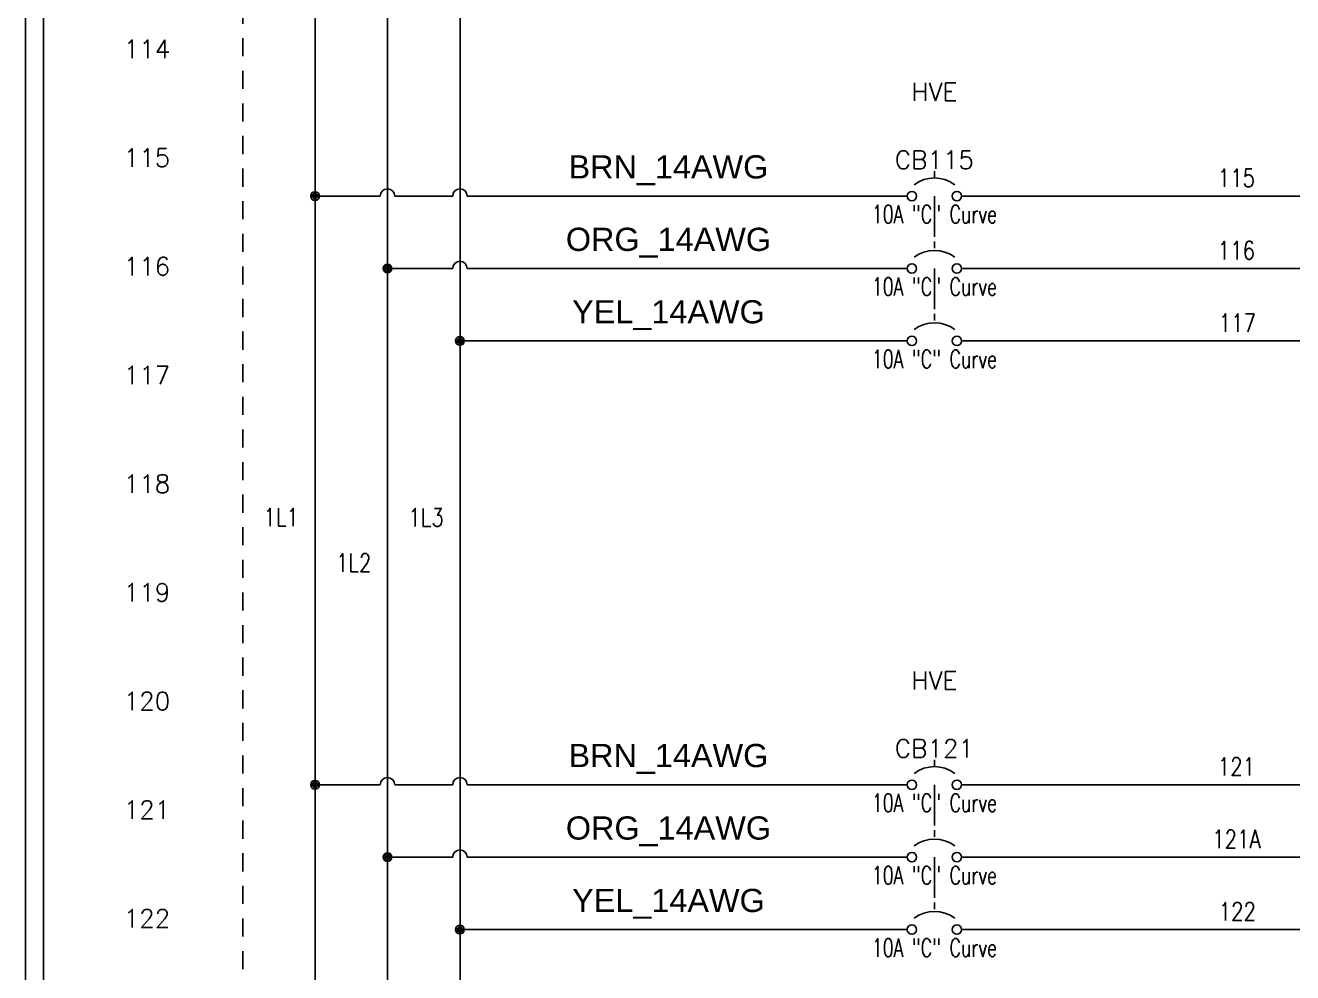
# Model space of a CAD drawing. Header units: inches. Extents: x 0 to 34.2, y 0 to 22.
# Drawn here: x 0 to 8.74, y 4.38 to 10.91 of the extents above; entities that cross this region are included whole.
import ezdxf
from ezdxf.enums import TextEntityAlignment as Align

# ---------------------------------------------------------------- set-up
doc = ezdxf.new("R2010")
doc.units = ezdxf.units.IN
doc.header["$MEASUREMENT"] = 0
doc.linetypes.add('HIDDEN2', pattern=[0.1875, 0.125, -0.0625])
for name, color, linetype in [('BRN_12AWG', 44, 'Continuous'), ('BRN_14AWG', 44, 'Continuous'), ('BRN_6AWG', 44, 'Continuous'), ('GRN_6AWG', 3, 'Continuous'), ('LINK', 9, 'Continuous'), ('LOC', 8, 'Continuous'), ('MISC', 7, 'Continuous'), ('ORG_12AWG', 40, 'Continuous'), ('ORG_14AWG', 40, 'Continuous'), ('ORG_6AWG', 40, 'Continuous'), ('SYMS', 7, 'Continuous'), ('TAGS', 1, 'Continuous'), ('WIRENO', 3, 'Continuous'), ('YEL_12AWG', 2, 'Continuous'), ('YEL_14AWG', 2, 'Continuous'), ('YEL_6AWG', 2, 'Continuous')]:
    doc.layers.add(name, color=color, linetype=linetype)
doc.styles.add('Fields', font='simplex.shx', dxfattribs={"height": 0.185})
doc.styles.get("Standard").update_dxf_attribs({"font": 'arial.ttf'})
doc.styles.add('WD', font='romans.shx', dxfattribs={"height": 0.185})

# ---------------------------------------------------------------- blocks, each defined once
blk = doc.blocks.new('RG_Master_Ver_4_2_2')
at = {"color": 3}
blk.add_line((0.125, 21.7336), (0.125, 0.1939), dxfattribs=at)
blk.add_lwpolyline([(0, -0.044), (34.25, -0.044), (34.25, 21.956), (0, 21.956)], close=True, dxfattribs=at)
at = {"style": 'Fields'}
for tag, p in [('DESCRIPTION_3', (13.1158, 1.307)), ('DRN_3', (15.4724, 1.307)), ('CHK_3', (16.5293, 1.307)), ('APP_3', (17.5522, 1.307)), ('DATE_3', (18.8294, 1.307)), ('CUSTOMER', (28.9966, 1.2135)), ('DRAWING_DESC', (32.2295, 1.2455)), ('DESCRIPTION_2', (13.1158, 0.9513)), ('DRN_2', (15.4724, 0.9513)), ('CHK_2', (16.5293, 0.9513)), ('APP_2', (17.5522, 0.9513)), ('DATE_2', (18.8294, 0.9513)), ('SIZE', (30.7145, 0.8944)), ('DRAWING_#', (32.125, 0.8944)), ('REV', (33.5429, 0.8944)), ('DESCRIPTION_1', (13.1158, 0.5956)), ('DRN_1', (15.4724, 0.5956)), ('CHK_1', (16.5293, 0.5956)), ('APP_1', (17.5522, 0.5956)), ('DATE_1', (18.8294, 0.5956)), ('PROJECT_#', (28.9813, 0.5809)), ('DRN_BY', (30.875, 0.5245)), ('CHK_BY', (31.7615, 0.5245)), ('APP_BY', (32.75, 0.5245)), ('SCALE', (33.6518, 0.5245)), ('PROJECT_NAME', (29.021, 0.1759)), ('SHEETNUM', (32.7527, 0.1759)), ('TTL_SHTS', (33.5471, 0.1759))]:
    blk.add_attdef(tag, text='', height=0.125, dxfattribs=at).set_placement(p, align=Align.CENTER)
at = {"style": 'Fields', "flags": 9}
blk.add_attdef('WD_TB', (9.9529, 0.1939), '', height=0.0638, dxfattribs=at)
blk = doc.blocks.new('HCB1')
blk.add_line((0, 0.1727), (0, 0.1265))
for centre in [(-0.1553, 0), (0.1553, 0)]:
    blk.add_circle(centre, 0.0322)
blk.add_arc((0, -0.1094), 0.2344, 53.1301, 126.8699)
at = {"style": 'WD', "width": 0.7}
for tag, p in [('INST', (0, 0.8258)), ('LOC', (0, 0.6562)), ('DESC1', (0, 0.5)), ('DESC2', (0, 0.3438)), ('RATING1', (0, -0.1875)), ('XREF', (0, -0.3438))]:
    blk.add_attdef(tag, text='', height=0.125, dxfattribs=at).set_placement(p, align=Align.CENTER)
at = {"style": 'WD'}
blk.add_attdef('TAG1', text='', height=0.125, dxfattribs=at).set_placement((0, 0.1875), align=Align.CENTER)
for tag, p in [('X2LINK', (0, 0.2188)), ('X8LINK', (0, 0))]:
    blk.add_attdef(tag, p, '', height=0.01, dxfattribs=at)
for tag, p, height, flags in [('CONTACT', (0.2047, 0.1326), 0.01, 9), ('FAMILY', (0.2047, 0.1523), 0.01, 9), ('X4TERM01', (-0.1875, 0), 0.0125, 1), ('X1TERM02', (0.1875, 0), 0.0125, 1)]:
    blk.add_attdef(tag, p, '', height=height, dxfattribs=dict(at, flags=flags))
at = {"linetype": 'Continuous', "style": 'WD', "flags": 9}
for tag, p in [('MFG', (0.2278, 0.0887)), ('CAT', (0.2297, 0.1082)), ('ASSYCODE', (0.2188, 0.0625))]:
    blk.add_attdef(tag, text='', height=0.01, dxfattribs=at).set_placement(p, align=Align.CENTER)
at = {"linetype": 'Continuous', "style": 'WD', "flags": 8}
blk.add_attdef('TERM01', text='', height=0.125, dxfattribs=at).set_placement((-0.25, -0.0314), align=Align.TOP_RIGHT)
blk.add_attdef('TERM02', text='', height=0.125, dxfattribs=at).set_placement((0.25, -0.0314), align=Align.TOP_LEFT)
blk = doc.blocks.new('HCB2')
at = {"linetype": 'HIDDEN2'}
blk.add_line((0, 0.1868), (0, 0.1406), dxfattribs=at)
for centre in [(-0.1553, 0), (0.1553, 0)]:
    blk.add_circle(centre, 0.0322)
blk.add_arc((0, -0.1094), 0.2344, 53.1301, 126.8699)
at = {"style": 'WD', "width": 0.7}
for tag, p in [('INST', (0, 0.8625)), ('LOC', (0, 0.6929)), ('DESC1', (0, 0.5367)), ('DESC2', (0, 0.3804)), ('RATING1', (0, -0.1875)), ('XREF', (0, -0.3438))]:
    blk.add_attdef(tag, text='', height=0.125, dxfattribs=at).set_placement(p, align=Align.CENTER)
at = {"style": 'WD'}
blk.add_attdef('TAG2', text='', height=0.125, dxfattribs=at).set_placement((0, 0.2242), align=Align.CENTER)
for tag, p in [('X2LINK', (0, 0.2188)), ('X8LINK', (0, 0))]:
    blk.add_attdef(tag, p, '', height=0.01, dxfattribs=at)
for tag, p, height, flags in [('FAMILY', (0.0544, 0.1834), 0.01, 9), ('CONTACT', (0.0544, 0.159), 0.01, 9), ('X4TERM01', (-0.1875, 0), 0.0125, 1), ('X1TERM02', (0.1875, 0), 0.0125, 1)]:
    blk.add_attdef(tag, p, '', height=height, dxfattribs=dict(at, flags=flags))
at = {"linetype": 'Continuous', "style": 'WD', "flags": 8}
blk.add_attdef('TERM01', text='', height=0.125, dxfattribs=at).set_placement((-0.25, -0.0314), align=Align.TOP_RIGHT)
blk.add_attdef('TERM02', text='', height=0.125, dxfattribs=at).set_placement((0.25, -0.0314), align=Align.TOP_LEFT)
blk = doc.blocks.new('WDDOT')
for radius in [0.03, 0.0187, 0.00929]:
    blk.add_circle((0, 0), radius)
blk = doc.blocks.new('WD_WNV')
at = {"style": 'WD', "flags": 1}
for tag, p in [('W01USER', (-0.0625, 0.0938)), ('W02USER', (-0.0625, 0.0859)), ('W03USER', (-0.0625, 0.0781)), ('W04USER', (-0.0625, 0.0703)), ('W05USER', (-0.0625, 0.0625)), ('W06USER', (-0.0625, 0.0547)), ('W07USER', (-0.0625, 0.0469)), ('W08USER', (-0.0625, 0.0391)), ('W09USER', (-0.0625, 0.0312)), ('W10USER', (-0.0625, 0.0234))]:
    blk.add_attdef(tag, text='', height=0.005, dxfattribs=at).set_placement(p, align=Align.CENTER)
at = {"linetype": 'Continuous', "style": 'WD', "width": 0.8}
blk.add_attdef('WIRENO', text='', height=0.125, dxfattribs=at).set_placement((-0.05, 0), align=Align.MIDDLE_RIGHT)
blk = doc.blocks.new('WD_WNH')
at = {"linetype": 'Continuous', "style": 'WD', "width": 0.8}
blk.add_attdef('WIRENO', text='', height=0.125, dxfattribs=at).set_placement((0, 0.0625), align=Align.CENTER)
at = {"style": 'WD', "flags": 1}
for tag, p in [('W01USER', (0, 0.0781)), ('W02USER', (0, 0.0703)), ('W03USER', (0, 0.0625)), ('W04USER', (0, 0.0547)), ('W05USER', (0, 0.0469)), ('W06USER', (0, 0.0391)), ('W07USER', (0, 0.0312)), ('W08USER', (0, 0.0234)), ('W09USER', (0, 0.0156)), ('W10USER', (0, 0.0078))]:
    blk.add_attdef(tag, text='', height=0.005, dxfattribs=at).set_placement(p, align=Align.CENTER)

msp = doc.modelspace()

# ---------------------------------------------------------------- linework, layer by layer
at = {"layer": 'BRN_12AWG'}
for p, q in [((1.9988, 9.7355), (2.4487, 9.7355)), ((2.5488, 9.7355), (2.9487, 9.7355)), ((6.46, 9.7355), (10.2529, 9.7355)), ((1.9988, 5.673), (2.4487, 5.673)), ((2.5488, 5.673), (2.9487, 5.673)), ((6.46, 5.673), (10.2529, 5.673))]:
    msp.add_line(p, q, dxfattribs=at)
for centre in [(2.4987, 9.7355), (2.9987, 9.7355), (2.4987, 5.673), (2.9987, 5.673)]:
    msp.add_arc(centre, 0.05, 0, 180, dxfattribs=at)
at = {"layer": 'BRN_14AWG'}
for p, q in [((3.0488, 9.7355), (6.085, 9.7355)), ((3.0488, 5.673), (6.085, 5.673))]:
    msp.add_line(p, q, dxfattribs=at)
at = {"layer": 'BRN_6AWG'}
msp.add_line((2, 15.6622), (2, 2.5), dxfattribs=at)
at = {"layer": 'GRN_6AWG', "linetype": 'HIDDEN2'}
msp.add_line((1.5, 20.5), (1.5, 2.5), dxfattribs=at)
at = {"layer": 'LINK'}
for points in [[(6.2725, 9.7355), (6.2725, 9.4542)], [(6.2725, 9.2355), (6.2725, 8.9542)], [(6.2725, 5.673), (6.2725, 5.3917)], [(6.2725, 5.173), (6.2725, 4.8917)]]:
    msp.add_lwpolyline(points, dxfattribs=at)
at = {"layer": 'ORG_12AWG'}
for p, q in [((2.4987, 9.2355), (2.9487, 9.2355)), ((6.46, 9.2355), (10.2529, 9.2355)), ((2.4987, 5.173), (2.9487, 5.173)), ((6.46, 5.173), (10.2529, 5.173))]:
    msp.add_line(p, q, dxfattribs=at)
for centre in [(2.9987, 9.2355), (2.9987, 5.173)]:
    msp.add_arc(centre, 0.05, 0, 180, dxfattribs=at)
at = {"layer": 'ORG_14AWG'}
for p, q in [((3.0488, 9.2355), (6.085, 9.2355)), ((3.0488, 5.173), (6.085, 5.173))]:
    msp.add_line(p, q, dxfattribs=at)
at = {"layer": 'ORG_6AWG'}
msp.add_line((2.5, 15.6603), (2.5, 1.875), dxfattribs=at)
at = {"layer": 'YEL_12AWG'}
for p, q in [((6.46, 8.7355), (10.2657, 8.7355)), ((6.46, 4.673), (10.2657, 4.673))]:
    msp.add_line(p, q, dxfattribs=at)
at = {"layer": 'YEL_14AWG'}
for p, q in [((2.9987, 8.7355), (6.085, 8.7355)), ((2.9987, 4.673), (6.085, 4.673))]:
    msp.add_line(p, q, dxfattribs=at)
at = {"layer": 'YEL_6AWG'}
msp.add_line((3, 15.6603), (3, 2.5), dxfattribs=at)

# ---------------------------------------------------------------- block references
msp.add_blockref('RG_Master_Ver_4_2_2', (0, 0))
at = {"layer": 'SYMS'}
ref = msp.add_blockref('HCB1', (6.2725, 9.7355), dxfattribs=at)
ref.add_attrib('RATING1', '10A "C" Curve', dxfattribs={"layer": 'MISC', "height": 0.125, "style": 'WD', "width": 0.7}).set_placement((6.2725, 9.548), align=Align.CENTER)
ref.add_attrib('LOC', 'HVE', dxfattribs={"layer": 'LOC', "height": 0.125, "style": 'WD'}).set_placement((6.2725, 10.3917), align=Align.CENTER)
ref.add_attrib('TAG1', 'CB115', dxfattribs={"layer": 'TAGS', "height": 0.125, "style": 'WD'}).set_placement((6.2725, 9.923), align=Align.CENTER)
for p in [(1.9988, 9.7355), (2.4987, 9.2355), (2.9987, 8.7355), (1.9988, 5.673), (2.4987, 5.173), (2.9987, 4.673)]:
    msp.add_blockref('WDDOT', p, dxfattribs=at)
ref = msp.add_blockref('HCB2', (6.2725, 9.2355), dxfattribs=at)
ref.add_attrib('RATING1', '10A "C" Curve', dxfattribs={"layer": 'MISC', "height": 0.125, "style": 'WD', "width": 0.7}).set_placement((6.2725, 9.048), align=Align.CENTER)
ref = msp.add_blockref('HCB2', (6.2725, 8.7355), dxfattribs=at)
ref.add_attrib('RATING1', '10A "C" Curve', dxfattribs={"layer": 'MISC', "height": 0.125, "style": 'WD', "width": 0.7}).set_placement((6.2725, 8.548), align=Align.CENTER)
ref = msp.add_blockref('HCB1', (6.2725, 5.673), dxfattribs=at)
ref.add_attrib('RATING1', '10A "C" Curve', dxfattribs={"layer": 'MISC', "height": 0.125, "style": 'WD', "width": 0.7}).set_placement((6.2725, 5.4855), align=Align.CENTER)
ref.add_attrib('LOC', 'HVE', dxfattribs={"layer": 'LOC', "height": 0.125, "style": 'WD'}).set_placement((6.2725, 6.3292), align=Align.CENTER)
ref.add_attrib('TAG1', 'CB121', dxfattribs={"layer": 'TAGS', "height": 0.125, "style": 'WD'}).set_placement((6.2725, 5.8605), align=Align.CENTER)
ref = msp.add_blockref('HCB2', (6.2725, 5.173), dxfattribs=at)
ref.add_attrib('RATING1', '10A "C" Curve', dxfattribs={"layer": 'MISC', "height": 0.125, "style": 'WD', "width": 0.7}).set_placement((6.2725, 4.9855), align=Align.CENTER)
ref = msp.add_blockref('HCB2', (6.2725, 4.673), dxfattribs=at)
ref.add_attrib('RATING1', '10A "C" Curve', dxfattribs={"layer": 'MISC', "height": 0.125, "style": 'WD', "width": 0.7}).set_placement((6.2725, 4.4855), align=Align.CENTER)
at = {"layer": 'WIRENO'}
ref = msp.add_blockref('WD_WNH', (8.3565, 9.7355), dxfattribs=at)
ref.add_attrib('WIRENO', '115', dxfattribs={"linetype": 'Continuous', "height": 0.125, "style": 'WD', "width": 0.8}).set_placement((8.3565, 9.798), align=Align.CENTER)
ref = msp.add_blockref('WD_WNH', (8.3565, 9.2355), dxfattribs=at)
ref.add_attrib('WIRENO', '116', dxfattribs={"linetype": 'Continuous', "height": 0.125, "style": 'WD', "width": 0.8}).set_placement((8.3565, 9.298), align=Align.CENTER)
ref = msp.add_blockref('WD_WNH', (8.3629, 8.7355), dxfattribs=at)
ref.add_attrib('WIRENO', '117', dxfattribs={"linetype": 'Continuous', "height": 0.125, "style": 'WD', "width": 0.8}).set_placement((8.3629, 8.798), align=Align.CENTER)
ref = msp.add_blockref('WD_WNV', (1.9375, 7.5186), dxfattribs=at)
ref.add_attrib('WIRENO', '1L1', dxfattribs={"linetype": 'Continuous', "height": 0.125, "style": 'WD', "width": 0.8}).set_placement((1.8875, 7.5186), align=Align.MIDDLE_RIGHT)
ref = msp.add_blockref('WD_WNV', (2.9375, 7.5177), dxfattribs=at)
ref.add_attrib('WIRENO', '1L3', dxfattribs={"linetype": 'Continuous', "height": 0.125, "style": 'WD', "width": 0.8}).set_placement((2.8875, 7.5177), align=Align.MIDDLE_RIGHT)
ref = msp.add_blockref('WD_WNV', (2.4375, 7.2052), dxfattribs=at)
ref.add_attrib('WIRENO', '1L2', dxfattribs={"linetype": 'Continuous', "height": 0.125, "style": 'WD', "width": 0.8}).set_placement((2.3875, 7.2052), align=Align.MIDDLE_RIGHT)
ref = msp.add_blockref('WD_WNH', (8.3565, 5.673), dxfattribs=at)
ref.add_attrib('WIRENO', '121', dxfattribs={"linetype": 'Continuous', "height": 0.125, "style": 'WD', "width": 0.8}).set_placement((8.3565, 5.7355), align=Align.CENTER)
ref = msp.add_blockref('WD_WNH', (8.3565, 5.173), dxfattribs=at)
ref.add_attrib('WIRENO', '121A', dxfattribs={"linetype": 'Continuous', "height": 0.125, "style": 'WD', "width": 0.8}).set_placement((8.3565, 5.2355), align=Align.CENTER)
ref = msp.add_blockref('WD_WNH', (8.3629, 4.673), dxfattribs=at)
ref.add_attrib('WIRENO', '122', dxfattribs={"linetype": 'Continuous', "height": 0.125, "style": 'WD', "width": 0.8}).set_placement((8.3629, 4.7355), align=Align.CENTER)

# ---------------------------------------------------------------- texts
at = {"style": 'WD'}
for s, p in [('114', (1, 10.75)), ('115', (1, 10)), ('116', (1, 9.25)), ('117', (1, 8.5)), ('118', (1, 7.75)), ('119', (1, 7)), ('120', (1, 6.25)), ('121', (1, 5.5)), ('122', (1, 4.75))]:
    msp.add_text(s, height=0.125, dxfattribs=at).set_placement(p, align=Align.MIDDLE_RIGHT)
at = {"layer": 'MISC', "char_height": 0.16, "attachment_point": 8}
for s, insert in [('\\W1.00;BRN_14AWG', (4.4375, 9.8105)), ('\\W1.00;ORG_14AWG', (4.4375, 9.3105)), ('\\W1.00;YEL_14AWG', (4.4375, 8.8105)), ('\\W1.00;BRN_14AWG', (4.4375, 5.748)), ('\\W1.00;ORG_14AWG', (4.4375, 5.248)), ('\\W1.00;YEL_14AWG', (4.4375, 4.748))]:
    msp.add_mtext(s, dxfattribs=dict(at, insert=insert))

doc.saveas('drawing.dxf')
